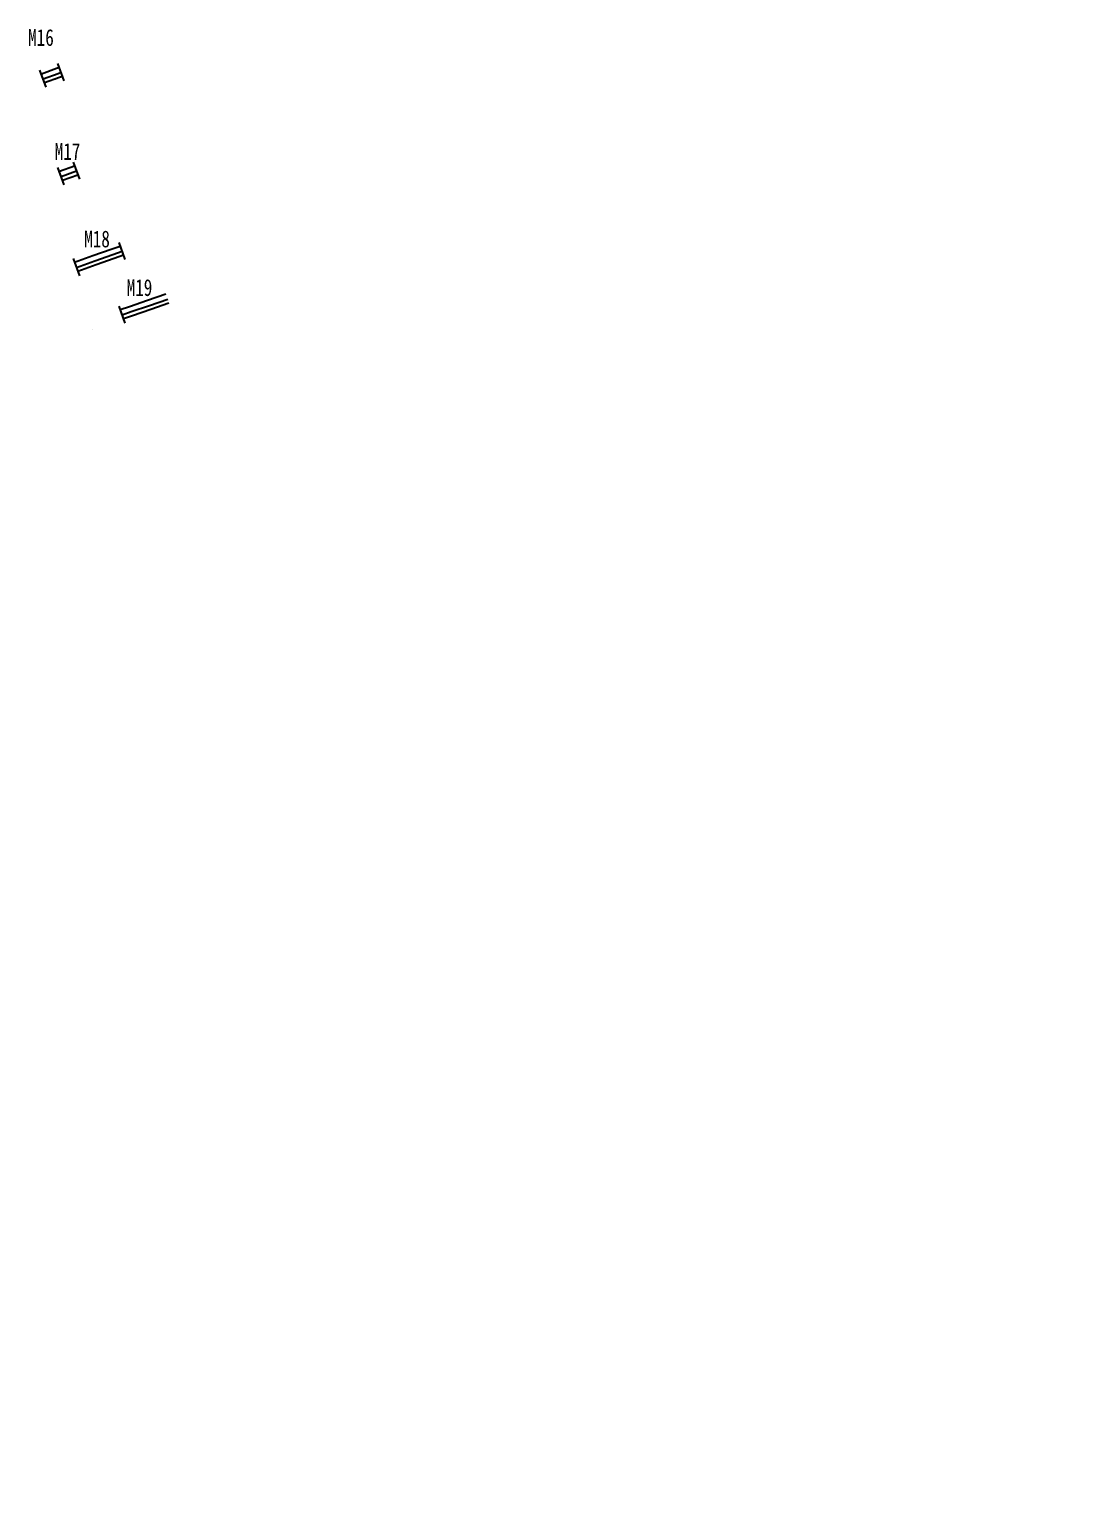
# Model space of a CAD drawing. Header units: millimetres. Extents: x -333068 to 789443, y 114680 to 345248.
# Drawn here: x -301985 to -244497, y 114680 to 194380 of the extents above; entities that cross this region are included whole.
import ezdxf
from ezdxf.enums import TextEntityAlignment as Align

# ---------------------------------------------------------------- set-up
doc = ezdxf.new("R2010")
doc.units = ezdxf.units.MM
doc.layers.get('Defpoints').update_dxf_attribs({"color": 8})
doc.layers.add('桥 构造粗实', color=1, linetype='Continuous', lineweight=30)
doc.layers.add('细实线', color=4, linetype='Continuous', lineweight=15)
doc.styles.add('111', font='', dxfattribs={"width": 0.7})
doc.styles.add('仿宋_GB2312', font='', dxfattribs={"width": 0.75})
doc.styles.get('111').set_extended_font_data('仿宋_GB2312')
doc.styles.get('仿宋_GB2312').set_extended_font_data('仿宋_GB2312')
doc.dimstyles.new('200', dxfattribs={"dimscale": 0, "dimtxt": 2.5, "dimasz": 1, "dimexe": 1, "dimexo": 1, "dimgap": 0.6, "dimtad": 1, "dimdec": 0, "dimdsep": 46, "dimtxsty": '111', "dimblk": 'OBLIQUE', "dimcen": 0, "dimclrd": 4, "dimclre": 4, "dimclrt": 4, "dimadec": 1, "dimazin": 2, "dimtfac": 1, "dimtdec": 0, "dimtix": 1, "dimtmove": 2, "dimatfit": 3, "dimfxl": 4, "dimfxlon": 1, "dimtolj": 1, "dimlwd": -1, "dimlwe": -1, "dimarcsym": 0})

# ---------------------------------------------------------------- blocks, each defined once
blk = doc.blocks.new('_Oblique')
at = {"color": 0, "linetype": 'ByBlock', "lineweight": -2}
blk.add_line((-0.5, -0.5), (0.5, 0.5), dxfattribs=at)
blk = doc.blocks.new('*D174')
at = {"layer": 'Defpoints', "color": 0}
for p in [(-301132, 191430), (-301132, 191430), (-300546, 191643), (-300313, 191729), (-300146, 191789)]:
    blk.add_point(p, dxfattribs=at)
at = {"layer": '细实线', "color": 4}
for start, end in [(20.0422, 20.1341), (20.00772, 20.0422), (19.91582, 20.00772)]:
    blk.add_arc((-301132, 191430), 623, start, end, dxfattribs=at)
for p, rotation in [((-300546, 191643), 110.0077176373591), ((-300546, 191644), 290.0422035704218)]:
    blk.add_blockref('_Oblique', p, dxfattribs=dict(at, rotation=rotation))
at = {"layer": '细实线', "color": 4, "insert": (-300545, 191644), "char_height": 2.5, "attachment_point": 5, "rotation": 290.02496, "style": '111'}
blk.add_mtext('\\A1;0%%d', dxfattribs=at)
blk = doc.blocks.new('*D175')
at = {"layer": 'Defpoints', "color": 0}
for p in [(-300146, 186085), (-300146, 186085), (-299557, 186297), (-299314, 186385), (-299313, 186385)]:
    blk.add_point(p, dxfattribs=at)
at = {"layer": '细实线', "color": 4}
blk.add_arc((-300146, 186085), 627, 19.83811, 19.83811, dxfattribs=at)
for rotation in [289.8381073048659, 109.838107307233]:
    blk.add_blockref('_Oblique', (-299557, 186297), dxfattribs=dict(at, rotation=rotation))
at = {"layer": '细实线', "color": 4, "insert": (-299555, 186298), "char_height": 2.5, "attachment_point": 5, "rotation": 289.83811, "style": '111'}
blk.add_mtext('\\A1;0%%d', dxfattribs=at)
blk = doc.blocks.new('*D176')
at = {"layer": 'Defpoints', "color": 0}
for p in [(-296816, 181986), (-299313, 181103), (-299313, 181103), (-298491, 181395), (-298315, 181460)]:
    blk.add_point(p, dxfattribs=at)
at = {"layer": '细实线', "color": 4}
for start, end in [(19.63349, 19.69917), (19.46938, 19.63349), (19.4037, 19.46938)]:
    blk.add_arc((-299313, 181103), 872, start, end, dxfattribs=at)
for p, rotation in [((-298492, 181397), 289.63348511385), ((-298491, 181394), 109.4693834525593)]:
    blk.add_blockref('_Oblique', p, dxfattribs=dict(at, rotation=rotation))
at = {"layer": '细实线', "color": 4, "insert": (-298490, 181396), "char_height": 2.5, "attachment_point": 5, "rotation": 289.55143, "style": '111'}
blk.add_mtext('\\A1;0.2%%d', dxfattribs=at)
blk = doc.blocks.new('*D177')
at = {"layer": 'Defpoints', "color": 0}
for p in [(-294317, 179359), (-296316, 178675), (-295317, 179019), (-298531, 177911), (-296816, 178500)]:
    blk.add_point(p, dxfattribs=at)
at = {"layer": '细实线', "color": 4}
for p, q in [((-298535, 177909), (-298530, 177911)), ((-298535, 177910), (-298531, 177911))]:
    blk.add_line(p, q, dxfattribs=at)
for start, end in [(19.0165, 19.08609), (18.97513, 19.0165), (18.90554, 18.97513)]:
    blk.add_arc((-299310, 177643), 823, start, end, dxfattribs=at)
for p, rotation in [((-298532, 177911), 289.016495345309), ((-298531, 177911), 108.9751341217637)]:
    blk.add_blockref('_Oblique', p, dxfattribs=dict(at, rotation=rotation))
at = {"layer": '细实线', "color": 4, "insert": (-298530, 177911), "char_height": 2.5, "attachment_point": 5, "rotation": 288.99581, "style": '111'}
blk.add_mtext('\\A1;0%%d', dxfattribs=at)

msp = doc.modelspace()

# ---------------------------------------------------------------- linework, layer by layer
at = {"layer": '桥 构造粗实', "color": 8}
for p, q in [((-301046.49238, 191194.99397), (-301389.2046, 192134.43441)), ((-300061.19616, 191553.76389), (-300400.55978, 192494.41916)), ((-300061.19616, 185849.53056), (-300400.55978, 186790.18583)), ((-299567.78377, 187090.62946), (-299228.41907, 186149.97119)), ((-297062.72161, 182694.52219), (-296733.48123, 181750.27605)), ((-299567.78377, 181808.93193), (-299228.41907, 180868.27366)), ((-297062.72161, 179208.60183), (-296733.48123, 178264.35568))]:
    msp.add_line(p, q, dxfattribs=at)
at = {"layer": '桥 构造粗实'}
for points in [[(-300322.50615, 192278.06845), (-300490.18249, 192217.57525), (-301310.38079, 191918.36311)], [(-300220.69706, 191995.87187), (-300387.87079, 191935.55999), (-301207.56712, 191636.53098)], [(-300146.03706, 191788.92771), (-300312.84221, 191728.74881), (-301132.17043, 191429.85408)], [(-299489.73014, 186874.27875), (-300322.50615, 186573.83512)], [(-299387.92099, 186592.08199), (-299387.97144, 186592.06399), (-300220.69706, 186291.63854)], [(-299313.26051, 186385.13651), (-299313.68098, 186384.98651), (-300146.03706, 186084.69438)], [(-296986.99632, 182477.34558), (-297487.45443, 182302.84551), (-298488.36726, 181949.81189), (-299489.27662, 181592.74484), (-299489.73014, 181592.58122)], [(-296888.22421, 182194.07174), (-297388.17391, 182019.74894), (-298388.07248, 181667.07306), (-299387.92099, 181310.38446)], [(-296815.79132, 181986.33759), (-297315.36819, 181812.14479), (-298314.52298, 181459.73125), (-299313.26051, 181103.43898)], [(-294485.15742, 179851.66767), (-295485.61842, 179510.89196), (-296486.53814, 179165.9253), (-296986.99632, 178991.42521)], [(-294388.42907, 179567.68925), (-294388.48048, 179567.67195), (-295388.37791, 179227.0882), (-296388.27572, 178882.47374), (-296888.22421, 178708.15137)], [(-294317.49452, 179359.43719), (-294317.92295, 179359.29298), (-295317.0682, 179018.96544), (-296316.2166, 178674.60927), (-296815.79132, 178500.41722)]]:
    msp.add_lwpolyline(points, dxfattribs=at)
at = {"layer": '细实线'}
for p, q in [((-301132.17043, 191429.85408), (-300146.03706, 191788.92771)), ((-300146.03706, 186084.69438), (-299313.26105, 186385.13801)), ((-299313.26051, 181103.43898), (-296815.79132, 181986.33759)), ((-296815.79132, 178500.41722), (-294317.49452, 179359.43719))]:
    msp.add_line(p, q, dxfattribs=at)

# ---------------------------------------------------------------- texts
at = {"linetype": 'Continuous', "style": '仿宋_GB2312', "width": 0.75}
for s, p in [('M16', (-301332.10133, 193913.30983)), ('M17', (-299877.12891, 187676.22154)), ('M18', (-298260.17959, 182877.36304)), ('M19', (-295933.56918, 180213.39191))]:
    msp.add_text(s, height=919.117625, dxfattribs=at).set_placement(p, align=Align.MIDDLE)

# ---------------------------------------------------------------- dimensions: what is measured, and where the dimension line sits
at = {"layer": '细实线'}
for base, line1, line2, picture, middle in [((-300546.33783, 191643.27829), ((-301132.17043, 191429.85408), (-300146.03706, 191788.92771)), ((-300312.84221, 191728.74881), (-301132.17043, 191429.85408)), '*D174', (-300544.68591, 191643.97085)), ((-299556.6384, 186297.33388), ((-300146.03706, 186084.69438), (-299313.26105, 186385.13801)), ((-299313.68098, 186384.98651), (-300146.03706, 186084.69438)), '*D175', (-299554.95539, 186297.94106)), ((-298491.19582, 181395.0562), ((-299313.26051, 181103.43898), (-296815.79132, 181986.33759)), ((-298314.52298, 181459.73125), (-299313.26051, 181103.43898)), '*D176', (-298489.61127, 181395.94085)), ((-298531.37571, 177910.68504), ((-296815.79132, 178500.41722), (-294317.49452, 179359.43719)), ((-295317.0682, 179018.96544), (-296316.2166, 178674.60927)), '*D177', (-298529.73197, 177911.40693))]:
    dim = msp.add_angular_dim_2l(base=base, line1=line1, line2=line2, dimstyle='200', override={"dimscale": 1, "dimarcsym": 1}, dxfattribs=at)
    dim.commit()
    dim.dimension.update_dxf_attribs({"geometry": picture, "text_midpoint": middle})

doc.saveas('drawing.dxf')
